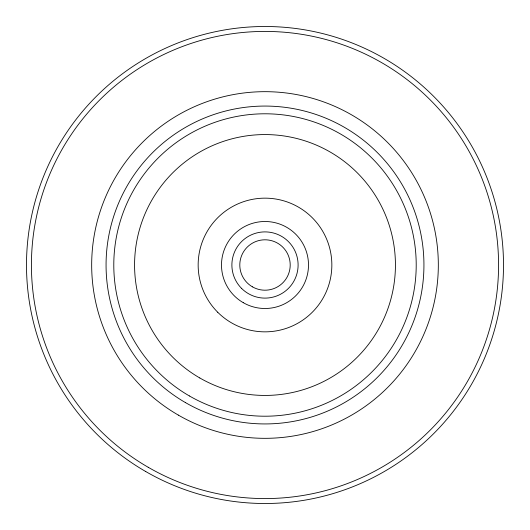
<?xml version="1.0" encoding="UTF-8"?>
<svg xmlns="http://www.w3.org/2000/svg" width="530" height="530" viewBox="0 0 530 530"><rect width="100%" height="100%" fill="white"/><g stroke="black" fill="none" stroke-linecap="round" stroke-linejoin="round"><path stroke-width="0.79" d="M241.587 288.413A33.105 33.105 0 0 0 296.979 273.566A33.105 33.105 0 0 0 256.434 233.021A33.105 33.105 0 0 0 241.587 288.413M252.399 286.823A25.201 25.201 0 0 0 290.202 265A25.201 25.201 0 0 0 252.399 243.177A25.201 25.201 0 0 0 252.399 286.823M145.75 471.548A238.5 238.5 0 0 0 503.5 265A238.5 238.5 0 0 0 145.75 58.452A238.5 238.5 0 0 0 145.75 471.548M148.214 467.281A233.571 233.571 0 0 0 498.571 265A233.571 233.571 0 0 0 148.214 62.719A233.571 233.571 0 0 0 148.214 467.281M178.338 415.103A173.323 173.323 0 0 0 438.323 265A173.323 173.323 0 0 0 178.338 114.897A173.323 173.323 0 0 0 178.338 415.103M185.533 402.641A158.934 158.934 0 0 0 423.934 265A158.934 158.934 0 0 0 185.533 127.359A158.934 158.934 0 0 0 185.533 402.641M189.395 395.95A151.209 151.209 0 0 0 416.209 265A151.209 151.209 0 0 0 189.395 134.05A151.209 151.209 0 0 0 189.395 395.95M199.784 377.956A130.433 130.433 0 0 0 395.433 265A130.433 130.433 0 0 0 199.784 152.044A130.433 130.433 0 0 0 199.784 377.956M217.737 312.263A66.84 66.84 0 0 0 329.567 282.298A66.84 66.84 0 0 0 247.702 200.433A66.84 66.84 0 0 0 217.737 312.263M243.25 302.67A43.493 43.493 0 0 0 308.493 265A43.493 43.493 0 0 0 243.25 227.33A43.493 43.493 0 0 0 243.25 302.67"/></g></svg>
